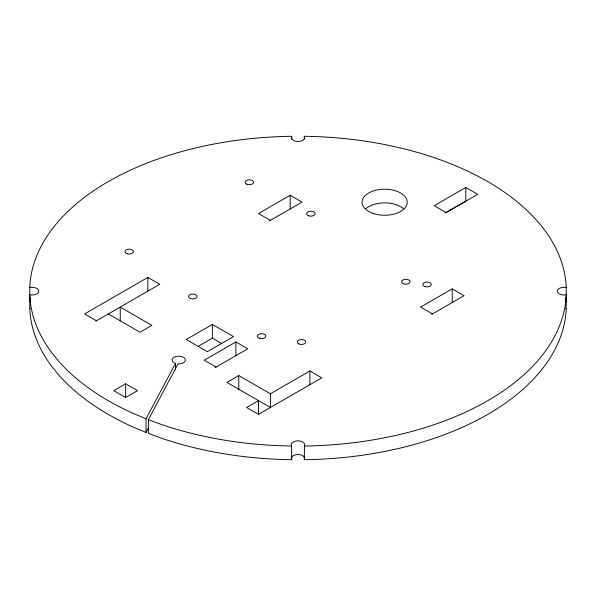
<?xml version="1.0" encoding="UTF-8"?>
<svg xmlns="http://www.w3.org/2000/svg" width="596" height="596" viewBox="0 0 596 596"><rect width="100%" height="100%" fill="white"/><g stroke="black" fill="none" stroke-linecap="round" stroke-linejoin="round"><path stroke-width="0.89" d="M291.727 139.047L291.727 136.313L289.574 136.313A268.334 154.923 0 0 0 29.8 286.289L29.8 309.711A268.334 154.923 0 0 0 51.74 366.376L58.915 375.182A268.334 154.923 0 0 0 133.534 427.257L146.027 432.458L146.027 418.802L175.477 363.426C173.153 363.031 170.687 360.148 172.877 358.099A6.705 3.874 0 0 1 184.492 358.099A6.705 3.874 0 0 1 178.688 363.91L178.055 363.865L148.352 419.718L148.352 433.374L161.404 438.194A268.334 154.923 0 0 0 289.574 459.687L291.727 459.687L291.519 445.711A6.705 3.874 0 0 1 298 440.831A6.705 3.874 0 0 1 304.481 445.711L304.273 459.687L306.426 459.687A268.334 154.923 0 0 0 566.2 309.711L566.2 286.289A268.334 154.923 0 0 0 306.426 136.313L304.273 136.313L304.273 139.047M146.027 432.458L148.627 427.578M291.727 136.313L291.519 136.596A6.705 3.874 0 0 0 298 141.476A6.705 3.874 0 0 0 304.481 136.596L304.273 136.313M304.273 459.687L304.481 459.404A6.705 3.874 0 0 0 298 454.524A6.705 3.874 0 0 0 291.519 459.404L291.727 459.687M95.814 321.162L159.743 284.292L147.853 277.423L84.61 313.936L96.5 320.804M269.601 220.825L302.016 202.111L290.155 195.265L258.537 213.524L270.39 220.371M212.4 324.433L186.28 339.511L207.363 351.685L233.476 336.606L212.4 324.433L212.4 338.126L198.155 346.35M125.622 383.824L113.769 390.671L125.622 397.517L137.482 390.671L125.622 383.824L125.622 397.517M465.796 187.449L434.171 205.709L446.061 212.571L477.746 194.348L465.796 187.449L465.796 201.143L445.242 213.01M215.335 367.501L247.78 348.809L235.889 341.94L204.264 360.2L216.154 367.069M238.773 375.525L226.882 382.386L270.398 407.47L270.398 393.777L238.773 375.525L238.773 389.218M270.398 393.777L309.89 370.973L321.78 377.842L258.537 414.354L246.647 407.493L258.508 400.646L258.508 414.339M431.675 314.397L464.083 295.683L452.23 288.837L420.605 307.089L432.465 313.936M29.8 287.533L30.299 287.414A6.705 3.874 0 0 1 38.747 291.153A6.705 3.874 0 0 1 30.299 294.893L29.8 294.774M29.8 301.226L30.299 301.107M566.2 294.774L565.701 294.893A6.705 3.874 0 0 1 557.253 291.153A6.705 3.874 0 0 1 565.701 287.414L566.2 287.533M565.701 308.586L566.2 308.467M291.727 445.994L289.574 445.994A268.334 154.923 0 0 1 161.404 424.501L148.352 419.718M304.273 445.994L306.426 445.994A268.334 154.923 0 0 0 566.2 296.018M565.701 301.107L566.2 301.226M29.8 308.467L30.299 308.586M146.027 418.802L133.534 413.564A268.334 154.923 0 0 1 58.915 361.489L51.74 352.683A268.334 154.923 0 0 1 29.8 296.018M212.4 338.126L221.764 343.534M108.353 313.958L140.008 332.195L151.868 325.349L120.243 307.089L120.243 320.79M452.23 288.837L452.23 302.53M309.89 370.973L309.89 384.666M290.155 195.265L290.155 208.958M235.889 341.94L235.889 355.633M175.477 363.426L175.477 369.803M147.853 277.423L147.853 291.116M29.8 299.982A268.334 154.923 0 0 1 29.986 297.329M566.014 297.329A268.334 154.923 0 0 1 566.2 299.982M365.884 208.667A22.581 13.037 0 0 1 403.44 208.667M308.765 215.841A4.247 2.451 0 0 0 315.135 213.718A4.247 2.451 0 0 0 308.765 211.595A4.247 2.451 0 0 0 308.765 215.841M190.556 298.551A4.247 2.451 0 0 0 197.082 296.584A4.247 2.451 0 0 0 190.869 294.312A4.247 2.451 0 0 0 190.556 298.551M259.208 338.208A4.247 2.451 0 0 0 265.801 336.315A4.247 2.451 0 0 0 259.67 333.961A4.247 2.451 0 0 0 259.208 338.208M424.926 286.557A4.247 2.451 0 0 0 431.295 284.434A4.247 2.451 0 0 0 424.926 282.31A4.247 2.451 0 0 0 424.926 286.557M403.41 283.748A4.247 2.451 0 0 0 410.108 281.975A4.247 2.451 0 0 0 404.11 279.517A4.247 2.451 0 0 0 403.41 283.748M246.699 184.164A4.247 2.451 0 0 0 253.538 182.607A4.247 2.451 0 0 0 247.78 179.962A4.247 2.451 0 0 0 246.699 184.164M127.045 253.747A4.247 2.451 0 0 0 133.422 251.624A4.247 2.451 0 0 0 127.045 249.5A4.247 2.451 0 0 0 127.045 253.747M299.088 344.004A4.247 2.451 0 0 0 305.748 342.208A4.247 2.451 0 0 0 299.721 339.772A4.247 2.451 0 0 0 299.088 344.004M373.372 213.51A22.581 13.037 0 0 0 407.247 202.215A22.581 13.037 0 0 0 373.372 190.929A22.581 13.037 0 0 0 373.372 213.51"/></g></svg>
